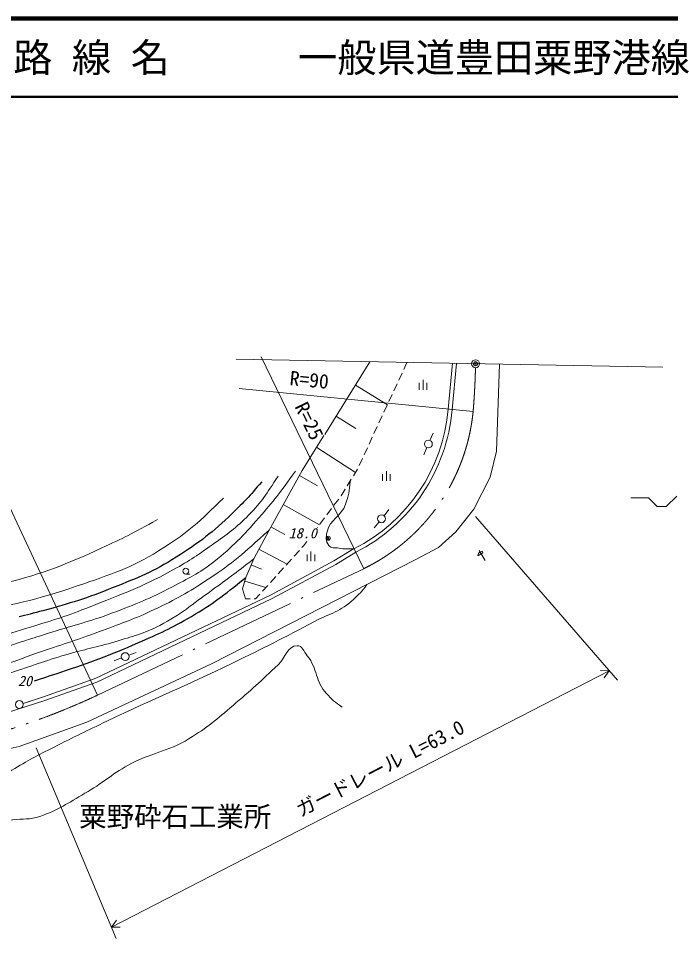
# Model space of a CAD drawing. Units: millimetres, scale not verified. Extents: x 40000 to 680000, y 20000 to 380000.
# Drawn here: x 181039 to 264274, y 262690 to 380000 of the extents above; entities that cross this region are included whole.
import ezdxf
from ezdxf.enums import TextEntityAlignment as Align

# ---------------------------------------------------------------- set-up
doc = ezdxf.new("R2010")
doc.units = ezdxf.units.MM
doc.header["$LTSCALE"] = 1000
doc.header["$PDMODE"] = 32
doc.header["$PDSIZE"] = 500
doc.linetypes.add('LONG_DASHED_DOTTED', pattern=[15.25, 12, -1.5, 0.25, -1.5])
for name, color, linetype, lineweight in [('M-BGD', 7, 'Continuous', 13), ('M-BMK', 2, 'LONG_DASHED_DOTTED', 13), ('M-STR-HTXT', 7, 'Continuous', 13), ('M-TTL', 2, 'Continuous', 140), ('M-TTL-LINE', 7, 'Continuous', 50)]:
    doc.layers.add(name, color=color, linetype=linetype, lineweight=lineweight)
for name, color, linetype in [('M-BMK-HTXT', 7, 'Continuous'), ('M-OTRS', 6, 'Continuous'), ('M-TTL-TXT', 7, 'Continuous')]:
    doc.layers.add(name, color=color, linetype=linetype)
doc.styles.add('ＭＳ ゴシック', font='')
doc.styles.get('ＭＳ ゴシック').set_extended_font_data('MS Gothic')

msp = doc.modelspace()

# ---------------------------------------------------------------- linework, layer by layer
at = {"layer": 'M-BGD'}
for p, q in [((220131, 326973), (225891, 336225)), ((230630, 336136), (230209, 335229)), ((236432, 336063), (235884, 330192)), ((236382, 330145), (236930, 336017)), ((242050, 324815), (242418, 335913)), ((229999, 334775), (229578, 333868)), ((224065, 333238), (228131, 330752)), ((229367, 333415), (228946, 332508)), ((232176, 332665), (232176, 333540)), ((232676, 332665), (232676, 333915)), ((233176, 332665), (233176, 333540)), ((228735, 332054), (228314, 331147)), ((228104, 330694), (227682, 329787)), ((221625, 329248), (224119, 327723)), ((227472, 329333), (227051, 328426)), ((226840, 327973), (226419, 327066)), ((217267, 322373), (220027, 326807)), ((226208, 326612), (225787, 325705)), ((233565, 326199), (233966, 327116)), ((219146, 325283), (224057, 322112)), ((225577, 325252), (225156, 324345)), ((232764, 324367), (233164, 325283)), ((224945, 323891), (224524, 322984)), ((241260, 321511), (242050, 324815)), ((213029, 314758), (217267, 322373)), ((216897, 321709), (219204, 320425)), ((224307, 322517), (223790, 321679)), ((224313, 322531), (224307, 322517)), ((227504, 321030), (227504, 321905)), ((228004, 321030), (228004, 322280)), ((228504, 321030), (228504, 321905)), ((239177, 317416), (241260, 321511)), ((223527, 321253), (223002, 320402)), ((222224, 319140), (222213, 319127)), ((222740, 319977), (222224, 319140)), ((214843, 318018), (219456, 315451)), ((221913, 318727), (221313, 317927)), ((221013, 317527), (220413, 316727)), ((227701, 316601), (228335, 317374)), ((236878, 314543), (239177, 317416)), ((220113, 316327), (219513, 315527)), ((226432, 315055), (227066, 315828)), ((211089, 311095), (213029, 314758)), ((213267, 315187), (215037, 314202)), ((219213, 315127), (219207, 315119)), ((234651, 312531), (236878, 314543)), ((217857, 313319), (217482, 312819)), ((211742, 312327), (215322, 310432)), ((216895, 312170), (216224, 311429)), ((217482, 312819), (217231, 312541)), ((218378, 310797), (218378, 312047)), ((231778, 311023), (234651, 312531)), ((240613, 310879), (239863, 312178)), ((240613, 310879), (239863, 312178)), ((239988, 311962), (240205, 312087)), ((239988, 311962), (240205, 312087)), ((240205, 312087), (240330, 311870)), ((240205, 312087), (240330, 311870)), ((205701, 297733), (231778, 311023)), ((210083, 308724), (211089, 311095)), ((215888, 311058), (215217, 310317)), ((217878, 310797), (217878, 311672)), ((218878, 310797), (218878, 311672)), ((221547, 310402), (224083, 311940)), ((239772, 311837), (239680, 311495)), ((239772, 311837), (239680, 311495)), ((240113, 311745), (239680, 311495)), ((240113, 311745), (239680, 311495)), ((239772, 311837), (239988, 311962)), ((239772, 311837), (239988, 311962)), ((240330, 311870), (240113, 311745)), ((240330, 311870), (240113, 311745)), ((210761, 310321), (212047, 309776)), ((213441, 306037), (221547, 310402)), ((214882, 309946), (214211, 309205)), ((202398, 309160), (202898, 309160)), ((209652, 307287), (210083, 308724)), ((213875, 308834), (213204, 308093)), ((209940, 308245), (212615, 307443)), ((212868, 307722), (212197, 306981)), ((210012, 305994), (209652, 307287)), ((211862, 306610), (211305, 305994)), ((191035, 295395), (213441, 306037)), ((210635, 305994), (210012, 305994)), ((211305, 305994), (211135, 305994)), ((195139, 298818), (196074, 299173)), ((193269, 298108), (194204, 298463)), ((189754, 290262), (205701, 297733)), ((184425, 293026), (191035, 295395)), ((172827, 289326), (184425, 293026)), ((181646, 292681), (182602, 292973)), ((181134, 287174), (189754, 290262)), ((171867, 285090), (181134, 287174))]:
    msp.add_line(p, q, dxfattribs=at)
msp.add_lwpolyline([(223824, 312367), (221299, 310836), (213215, 306483), (190843, 295857), (184265, 293499), (181650, 292665)], dxfattribs=at)
for centre, radius in [((233365, 325741), 500), ((227384, 316214), 500), ((220604, 313731), 100), ((220604, 313731), 80), ((220604, 313731), 60), ((220604, 313731), 40), ((220604, 313731), 20), ((220604, 313731), 20), ((202398, 309535), 375), ((194671, 298640), 500), ((181167, 292536), 500)]:
    msp.add_circle(centre, radius, dxfattribs=at)
for radius in [21920, 22420]:
    msp.add_arc((214038, 331983), radius, 296.61798, 355.29694, dxfattribs=at)
for points, knots in [([(216405, 322301), (214341, 319421), (213703, 318547), (211736, 316339), (209650, 313998), (208449, 312679), (205989, 310736), (204063, 309214), (202776, 308640), (200601, 307503), (197751, 306013), (196070, 305328), (193058, 304199), (190084, 303083), (188328, 302719), (185300, 301756), (183025, 301033), (181749, 300633), (179481, 299888), (177121, 299114), (175891, 298326), (173447, 297877), (171598, 297537), (170514, 297841), (168634, 297805), (166249, 297760), (164913, 297740), (162528, 297662), (158543, 297530), (156315, 297275), (152328, 297231), (149297, 297197), (147547, 296810), (144569, 297374), (143017, 297668), (142132, 297953), (140762, 298739), (139176, 299649), (138533, 300532), (137242, 301828), (135381, 303697), (134847, 304585), (133076, 307144)], [0, 0, 0, 0, 1, 1, 1, 2, 2, 2, 3, 3, 3, 4, 4, 4, 5, 5, 5, 6, 6, 6, 7, 7, 7, 8, 8, 8, 9, 9, 9, 10, 10, 10, 11, 11, 11, 12, 12, 12, 13, 13, 13, 14, 14, 14, 14]), ([(134872, 308150), (135669, 306235), (136005, 305546), (137027, 304055), (138305, 302189), (139002, 300850), (141049, 299888), (142670, 299128), (143721, 298976), (145503, 298811), (150170, 298380), (152816, 298857), (157500, 299026), (161318, 299165), (163458, 299252), (167269, 299529), (169714, 299707), (171109, 299656), (173519, 300104), (177105, 300771), (179082, 301337), (182570, 302403), (185574, 303320), (187268, 303824), (190185, 304989), (194257, 306615), (196603, 307425), (200457, 309514), (202620, 310687), (203766, 311468), (205773, 312891), (207693, 314251), (208805, 315008), (210443, 316698), (212129, 318439), (212661, 319284), (214178, 321655)], [0, 0, 0, 0, 1, 1, 1, 2, 2, 2, 3, 3, 3, 4, 4, 4, 5, 5, 5, 6, 6, 6, 7, 7, 7, 8, 8, 8, 9, 9, 9, 10, 10, 10, 11, 11, 11, 12, 12, 12, 12]), ([(223375, 321007), (223286, 319707), (223189, 319167), (222798, 318063), (222245, 316500), (220799, 316158), (220428, 314543), (220276, 313881), (220231, 313358), (220643, 312819), (220962, 312402), (221421, 312557), (221936, 312460), (222675, 312321), (222985, 312355), (223859, 312387)], [0, 0, 0, 0, 1, 1, 1, 2, 2, 2, 3, 3, 3, 4, 4, 4, 5, 5, 5, 5]), ([(139900, 308724), (140873, 306919), (141509, 306034), (143061, 304845), (145228, 303186), (147118, 303478), (149813, 303049), (153998, 302384), (156426, 302820), (160661, 302977), (166433, 303192), (169696, 303349), (175387, 304342), (180951, 305314), (184057, 306087), (189395, 307934), (193525, 309363), (195921, 310165), (199595, 312531), (202845, 314625), (204039, 315727), (207210, 318853)], [0, 0, 0, 0, 1, 1, 1, 2, 2, 2, 3, 3, 3, 4, 4, 4, 5, 5, 5, 6, 6, 6, 7, 7, 7, 7]), ([(198805, 316123), (195502, 314273), (194483, 313777), (191622, 312460), (187010, 310336), (184318, 309303), (179410, 308006), (174517, 306713), (171658, 306428), (166623, 305923), (163073, 305566), (161064, 305328), (157500, 305492), (154680, 305621), (153632, 305748), (150316, 306282)], [0, 0, 0, 0, 1, 1, 1, 2, 2, 2, 3, 3, 3, 4, 4, 4, 5, 5, 5, 5]), ([(134512, 302690), (136560, 300077), (137305, 298842), (139828, 297302), (141382, 296354), (142283, 295726), (144067, 295363), (146844, 294797), (148491, 295071), (151322, 295219), (154314, 295376), (155944, 295991), (158937, 296153), (160702, 296249), (161697, 296181), (163462, 296081), (165207, 295983), (166168, 295647), (167916, 295650), (170798, 295655), (172423, 295922), (175243, 296512), (178961, 297290), (180906, 298258), (184510, 299457), (187356, 300405), (188955, 300923), (191765, 301972), (194372, 302944), (195862, 303434), (198374, 304630), (201165, 305958), (202685, 306815), (205270, 308509), (208525, 310641), (209591, 311676), (213029, 314758)], [0, 0, 0, 0, 1, 1, 1, 2, 2, 2, 3, 3, 3, 4, 4, 4, 5, 5, 5, 6, 6, 6, 7, 7, 7, 8, 8, 8, 9, 9, 9, 10, 10, 10, 11, 11, 11, 12, 12, 12, 12]), ([(211089, 311095), (208532, 309123), (207838, 308599), (205701, 307072), (203169, 305262), (201854, 304054), (199093, 302618), (196974, 301517), (195623, 301251), (193346, 300535), (190937, 299777), (189516, 299603), (187096, 298883), (184324, 298057), (182810, 297469), (180056, 296584), (178096, 295954), (177046, 295410), (175028, 295004), (172348, 294464), (170789, 294511), (168060, 294357), (164277, 294144), (162147, 294317), (158362, 294142), (155187, 293994), (153420, 293706), (150244, 293567), (147973, 293468), (146694, 293262), (144426, 293423), (142921, 293530), (142006, 293479), (140618, 294070), (138605, 294926), (137863, 296124), (136380, 297733), (134993, 299238), (134811, 300538), (133507, 302115), (131847, 304123), (130900, 304731), (128478, 306497)], [0, 0, 0, 0, 1, 1, 1, 2, 2, 2, 3, 3, 3, 4, 4, 4, 5, 5, 5, 6, 6, 6, 7, 7, 7, 8, 8, 8, 9, 9, 9, 10, 10, 10, 11, 11, 11, 12, 12, 12, 13, 13, 13, 14, 14, 14, 14]), ([(146653, 282576), (147707, 282379), (148382, 282168), (149167, 281427), (150213, 280440), (149542, 279162), (150244, 277907), (150915, 276709), (151302, 275836), (152543, 275249), (153563, 274767), (154311, 275184), (155417, 274962), (157052, 274632), (157802, 273845), (159439, 273525), (160492, 273319), (161118, 273027), (162169, 273237), (163990, 273602), (164849, 274382), (166407, 275393), (168382, 276673), (169078, 277958), (171077, 279200), (172321, 279973), (173300, 279811), (174597, 280493), (176911, 281709), (177968, 282794), (180200, 284156), (182247, 285407), (183453, 286007), (185587, 287102), (188200, 288442), (189689, 289144), (192340, 290406), (198563, 293370), (202157, 294799), (208359, 297805), (212492, 299808), (214784, 300981), (218847, 303121), (220815, 304157), (222190, 304392), (223804, 305923), (224528, 306609), (224843, 306910), (225507, 307827)], [0, 0, 0, 0, 1, 1, 1, 2, 2, 2, 3, 3, 3, 4, 4, 4, 5, 5, 5, 6, 6, 6, 7, 7, 7, 8, 8, 8, 9, 9, 9, 10, 10, 10, 11, 11, 11, 12, 12, 12, 13, 13, 13, 14, 14, 14, 15, 15, 15, 16, 16, 16, 16]), ([(222367, 292202), (221407, 292839), (221066, 293173), (220356, 293926), (218910, 295460), (219242, 297102), (217913, 298739), (217463, 299294), (217263, 300051), (216620, 300032), (215407, 299996), (215160, 298515), (214178, 297590), (211980, 295519), (210739, 294365), (208431, 292418), (206334, 290648), (205179, 289595), (202828, 288179), (199997, 286475), (197974, 286380), (195070, 284803), (192806, 283574), (191783, 282475), (189538, 281211), (187340, 279974), (186175, 279090), (183792, 278266), (182482, 277813), (181646, 278005), (180272, 277835), (176904, 277417), (174832, 277941), (171651, 276757), (169090, 275804), (168053, 274467), (165689, 273094), (164136, 272192), (163431, 271202), (161666, 270867), (160011, 270553), (159037, 271125), (157356, 271011), (155966, 270916), (154869, 271371), (153836, 270436), (152584, 269303), (152842, 267996), (152256, 266413), (151751, 265048), (151135, 264345), (151035, 262893), (150956, 261751), (151387, 261143), (151609, 260020), (151865, 258730), (151943, 258325), (152256, 256715)], [0, 0, 0, 0, 1, 1, 1, 2, 2, 2, 3, 3, 3, 4, 4, 4, 5, 5, 5, 6, 6, 6, 7, 7, 7, 8, 8, 8, 9, 9, 9, 10, 10, 10, 11, 11, 11, 12, 12, 12, 13, 13, 13, 14, 14, 14, 15, 15, 15, 16, 16, 16, 17, 17, 17, 18, 18, 18, 19, 19, 19, 19])]:
    msp.add_open_spline(points, degree=3, knots=knots, dxfattribs=at)
at = {"layer": 'M-BGD', "lineweight": 25}
for points, knots in [([(212095, 320936), (210458, 318983), (209897, 318408), (208359, 316913), (205807, 314434), (204166, 313239), (201176, 311310), (198244, 309420), (196365, 308737), (193130, 307431), (189707, 306049), (187714, 305449), (184151, 304486), (183021, 304181), (182046, 303932), (181123, 303716)], [0, 0, 0, 0, 1, 1, 1, 2, 2, 2, 3, 3, 3, 4, 4, 4, 5, 5, 5, 5]), ([(183091, 295551), (184115, 295878), (185201, 296240), (186449, 296656), (190350, 297957), (192523, 298745), (196291, 300391), (199016, 301582), (200551, 302261), (203115, 303768), (205995, 305459), (206968, 306261), (210083, 308724)], [0, 0, 0, 0, 1, 1, 1, 2, 2, 2, 3, 3, 3, 4, 4, 4, 4])]:
    msp.add_open_spline(points, degree=3, knots=knots, dxfattribs=at)
at = {"layer": 'M-BGD'}
msp.add_point((220604, 313731), dxfattribs=at)
at = {"layer": 'M-BMK'}
msp.add_line((191134, 293722), (225103, 309848), dxfattribs=at)
at = {"layer": 'M-BMK', "linetype": 'Continuous'}
msp.add_circle((239383, 335971), 500, dxfattribs=at)
at = {"layer": 'M-BMK'}
for centre, radius, start, end in [((149396, 337530), 90000, 355.12326, 358.68877), ((214192, 332341), 25000, 295.87816, 354.34824), ((152961, 375226), 90000, 270.54997, 295.09656)]:
    msp.add_arc(centre, radius, start, end, dxfattribs=at)
at = {"layer": 'M-OTRS'}
msp.add_point((239383, 335971), dxfattribs=at)
at = {"layer": 'M-STR-HTXT'}
for p, q in [((225103, 309848), (212010, 336840)), ((208837, 336546), (263292, 335520)), ((239070, 329879), (209216, 332834)), ((191134, 293722), (178410, 320890)), ((263717, 317789), (265072, 319094)), ((259199, 318893), (261458, 318893)), ((261458, 318893), (262562, 317789)), ((262562, 317789), (263717, 317789)), ((239361, 316500), (257487, 295648)), ((192916, 264133), (256450, 296842)), ((256450, 296842), (255322, 296847)), ((256450, 296842), (255798, 295922)), ((183323, 287000), (193512, 262713)), ((192916, 264133), (193567, 265053)), ((192916, 264133), (194043, 264129))]:
    msp.add_line(p, q, dxfattribs=at)
at = {"layer": 'M-TTL'}
msp.add_line((680000, 380000), (40000, 380000), dxfattribs=at)
at = {"layer": 'M-TTL-LINE'}
msp.add_line((40000, 370000), (680000, 370000), dxfattribs=at)

# ---------------------------------------------------------------- texts
at = {"layer": 'M-BGD', "style": 'ＭＳ ゴシック', "oblique": 15}
for s, p in [('18.0', (217328, 313319)), ('20', (181882, 294475))]:
    msp.add_text(s, height=1320, dxfattribs=at).set_placement(p, align=Align.BOTTOM_CENTER)
at = {"layer": 'M-BMK-HTXT', "style": 'ＭＳ ゴシック'}
msp.add_text('粟野砕石工業所', height=2566, dxfattribs=at).set_placement((201051, 276188), align=Align.BOTTOM_CENTER)
at = {"layer": 'M-STR-HTXT', "style": 'ＭＳ ゴシック'}
for s, rotation, p in [('R=90', 354.348, (218021, 332465)), ('R=25', 295.878, (216836, 328037)), ('ガードレール L=63.0', 27.241, (227869, 283090))]:
    msp.add_text(s, height=1833, rotation=rotation, dxfattribs=at).set_placement(p, align=Align.BOTTOM_CENTER)
at = {"layer": 'M-TTL-TXT', "style": 'ＭＳ ゴシック'}
for s, p in [('路 線 名', (180380, 375000)), ('一般県道豊田粟野港線', (216734, 375000))]:
    msp.add_text(s, height=3666, dxfattribs=at).set_placement(p, align=Align.MIDDLE_LEFT)

doc.saveas('drawing.dxf')
